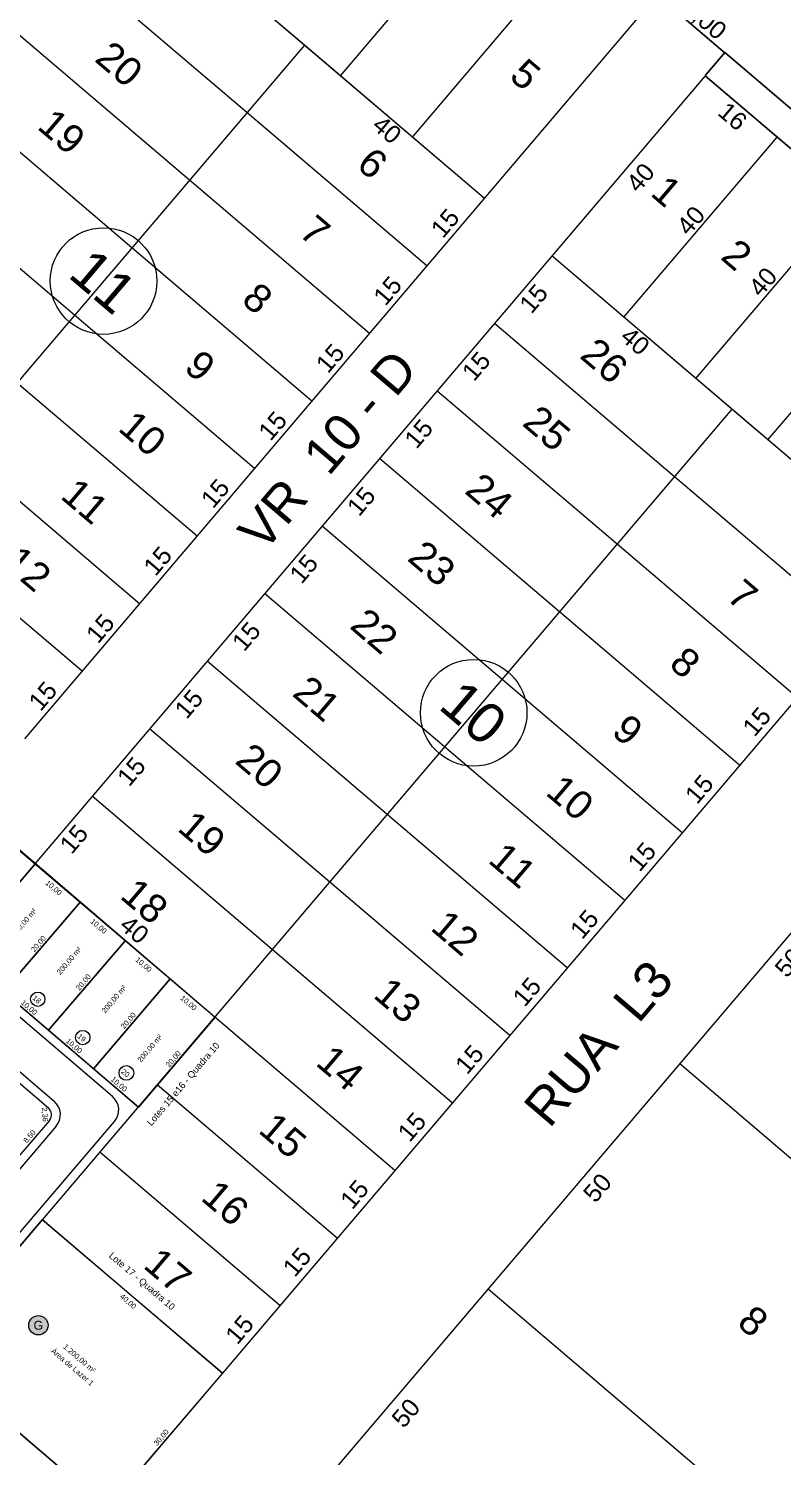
# Model space of a CAD drawing. Header units: metres. Extents: x 3808 to 8215, y 2374 to 6187.
# Drawn here: x 7866.6 to 7994.2, y 4057.2 to 4298.7 of the extents above; entities that cross this region are included whole.
import ezdxf
from ezdxf.enums import TextEntityAlignment as Align

# ---------------------------------------------------------------- set-up
doc = ezdxf.new("R2010")
doc.units = ezdxf.units.M
for name, color, linetype, lineweight in [('AREA_DOS_LOTES', 7, 'Continuous', 0), ('COTAS_DOS_LOTES', 7, 'Continuous', 0), ('EIXO_LOTES', 1, 'Continuous', 0), ('IDENT_DAS_QUADRAS', 7, 'Continuous', 0), ('MEIO_FIO', 252, 'Continuous', 0), ('Nome_Ruas', 7, 'Continuous', 0), ('NUMERO_DOS_LOTES', 7, 'Continuous', 0), ('REGIAO_POLILINHAS', 7, 'Continuous', 0)]:
    doc.layers.add(name, color=color, linetype=linetype, lineweight=lineweight)
doc.layers.add('vista', color=7, linetype='Continuous')
doc.styles.add('pedro', font='arial.ttf', dxfattribs={"height": 3})
doc.styles.add('REGUA80', font='arial.ttf')
doc.dimstyles.new('pedro', dxfattribs={"dimtxt": 3, "dimasz": 0.1, "dimexe": 0.1, "dimexo": 0.1, "dimgap": 0.05, "dimtad": 1, "dimzin": 1, "dimtxsty": 'pedro', "dimblk": 'ARCHTICK', "dimcen": 2.5, "dimdle": 0.1, "dimadec": 0, "dimazin": 0, "dimtfac": 1, "dimtmove": 0, "dimatfit": 3, "dimldrblk": 'ARCHTICK', "dimfxl": 0.3, "dimarcsym": 0})

# ---------------------------------------------------------------- blocks, each defined once
blk = doc.blocks.new('_ARCHTICK')
at = {"color": 0, "linetype": 'ByBlock', "const_width": 0.15}
blk.add_lwpolyline([(-0.5, -0.5), (0.5, 0.5)], dxfattribs=at)
blk = doc.blocks.new('*D9261')
at = {"layer": 'Defpoints', "color": 0, "transparency": 16777216}
for p in [(7969.68, 4300.44), (7984.43, 4294.63), (7981.1, 4290.72)]:
    blk.add_point(p, dxfattribs=at)
at = {"layer": 'vista', "color": 0, "lineweight": -2, "transparency": 16777216}
for p, q in [((7969.74, 4300.52), (7973.07, 4304.42)), ((7972.93, 4304.41), (7984.5, 4294.56)), ((7981.16, 4290.79), (7984.49, 4294.7))]:
    blk.add_line(p, q, dxfattribs=at)
at = {"layer": 'vista', "color": 0, "lineweight": -2, "transparency": 16777216, "xscale": 0.1, "yscale": 0.1, "zscale": 0.1}
for p, rotation in [((7973, 4304.35), 139.595887678014), ((7984.43, 4294.63), 319.595887678014)]:
    blk.add_blockref('_ARCHTICK', p, dxfattribs=dict(at, rotation=rotation))
at = {"layer": 'vista', "color": 0, "lineweight": 5, "transparency": 16777216, "insert": (7979.92, 4300.9), "char_height": 3, "attachment_point": 5, "rotation": 319.5959, "style": 'pedro'}
blk.add_mtext('15,00', dxfattribs=at)
blk = doc.blocks.new('*D9262')
at = {"layer": 'Defpoints', "color": 0, "transparency": 16777216}
for p in [(7981.1, 4290.72), (8045.35, 4242.77), (8042.02, 4238.86)]:
    blk.add_point(p, dxfattribs=at)
at = {"layer": 'vista', "color": 0, "lineweight": -2, "transparency": 16777216}
for p, q in [((7981.16, 4290.79), (7984.49, 4294.7)), ((7984.35, 4294.69), (8045.42, 4242.71)), ((8042.08, 4238.94), (8045.41, 4242.85))]:
    blk.add_line(p, q, dxfattribs=at)
at = {"layer": 'vista', "color": 0, "lineweight": -2, "transparency": 16777216, "xscale": 0.1, "yscale": 0.1, "zscale": 0.1}
for p, rotation in [((7984.43, 4294.63), 139.595887678014), ((8045.35, 4242.77), 319.595887678014)]:
    blk.add_blockref('_ARCHTICK', p, dxfattribs=dict(at, rotation=rotation))
at = {"layer": 'vista', "color": 0, "lineweight": 5, "transparency": 16777216, "insert": (8016.09, 4270.11), "char_height": 3, "attachment_point": 5, "rotation": 319.5959, "style": 'pedro'}
blk.add_mtext('80,00', dxfattribs=at)

msp = doc.modelspace()

# ---------------------------------------------------------------- hatches: boundary and pattern name
at = {"layer": 'IDENT_DAS_QUADRAS', "lineweight": 5, "transparency": 33554687}
h = msp.add_hatch(color=40, dxfattribs=at)
edge = h.paths.add_edge_path()
edge.add_arc((7868.292, 4079.428), 1.635, 0, 360)

# ---------------------------------------------------------------- linework, layer by layer
at = {"layer": 'EIXO_LOTES', "lineweight": 5, "transparency": 33554687}
for p, q in [((7746.115, 4261.394), (7898.219, 4131.531)), ((7734.27, 4245.209), (7885.233, 4116.32)), ((7854.812, 4142.293), (7867.798, 4157.503)), ((7862.417, 4135.8), (7875.403, 4151.01)), ((7870.022, 4129.307), (7883.008, 4144.517)), ((7877.627, 4122.813), (7890.614, 4138.024)), ((7898.219, 4131.531), (7885.233, 4116.32)), ((7869, 4097.307), (7849.52, 4074.492)), ((7869, 4097.307), (7899.42, 4071.335)), ((7879.941, 4048.519), (7849.52, 4074.492)), ((7899.42, 4071.335), (7879.941, 4048.519))]:
    msp.add_line(p, q, dxfattribs=at)
at = {"layer": 'IDENT_DAS_QUADRAS', "lineweight": 5, "transparency": 33554687}
msp.add_circle((7868.292, 4079.428), 1.635, dxfattribs=at)
at = {"layer": 'MEIO_FIO', "lineweight": 5, "transparency": 33554687}
for p, q in [((7880.836, 4118.101), (7733.296, 4244.069)), ((7842.828, 4141.348), (7870.967, 4117.323)), ((7871.301, 4113.093), (7814.811, 4046.928)), ((7820.134, 4042.383), (7881.17, 4113.872))]:
    msp.add_line(p, q, dxfattribs=at)
for centre in [(7869.019, 4115.041), (7878.888, 4115.82)]:
    msp.add_arc(centre, 3, 319.50998, 49.50998, dxfattribs=at)
at = {"layer": 'NUMERO_DOS_LOTES', "lineweight": 5, "transparency": 33554687}
for centre, radius in [((7868.195, 4134.567), 1.209), ((7875.801, 4128.074), 1.209), ((7883.192, 4122.099), 1.246)]:
    msp.add_circle(centre, radius, dxfattribs=at)
at = {"layer": 'REGIAO_POLILINHAS', "lineweight": 5, "transparency": 33554687}
for p, q in [((7860.193, 4163.996), (7867.798, 4157.503)), ((7867.798, 4157.503), (7854.812, 4142.293)), ((7854.812, 4142.293), (7867.798, 4157.503)), ((7875.403, 4151.01), (7862.417, 4135.8)), ((7862.417, 4135.8), (7875.403, 4151.01)), ((7883.008, 4144.517), (7870.022, 4129.307)), ((7870.022, 4129.307), (7883.008, 4144.517)), ((7883.008, 4144.517), (7890.614, 4138.024)), ((7890.614, 4138.024), (7877.627, 4122.813)), ((7877.627, 4122.813), (7890.614, 4138.024)), ((7890.614, 4138.024), (7898.219, 4131.531)), ((7870.022, 4129.307), (7862.417, 4135.8)), ((7898.219, 4131.531), (7885.233, 4116.32)), ((7877.627, 4122.813), (7870.022, 4129.307)), ((7855.924, 4128.195), (7869.993, 4116.182)), ((7885.233, 4116.32), (7877.627, 4122.813)), ((7870.16, 4114.067), (7864.641, 4107.603)), ((7849.52, 4074.492), (7869, 4097.307)), ((7869, 4097.307), (7899.42, 4071.335)), ((7879.941, 4048.519), (7849.52, 4074.492)), ((7899.42, 4071.335), (7879.941, 4048.519))]:
    msp.add_line(p, q, dxfattribs=at)
at = {"layer": 'REGIAO_POLILINHAS', "color": 1, "lineweight": 5, "transparency": 33554687}
for p, q in [((7867.798, 4157.503), (7875.403, 4151.01)), ((7875.403, 4151.01), (7883.008, 4144.517))]:
    msp.add_line(p, q, dxfattribs=at)
at = {"layer": 'REGIAO_POLILINHAS', "lineweight": 5, "transparency": 33554687}
msp.add_arc((7869.019, 4115.041), 1.5, 319.50998, 49.50998, dxfattribs=at)
at = {"layer": 'vista', "lineweight": 5}
for p, q in [((7943.75, 4269.98), (7882.831, 4321.834)), ((7913.29, 4295.907), (7882.831, 4321.834)), ((7919.382, 4290.721), (7945.309, 4321.181)), ((7903.568, 4284.484), (7873.108, 4310.411)), ((7931.566, 4280.351), (7957.493, 4310.81)), ((7969.677, 4300.439), (7865.969, 4178.601)), ((7969.677, 4300.439), (7865.969, 4178.601)), ((7893.845, 4273.062), (7863.386, 4298.989)), ((7913.29, 4295.907), (7835.51, 4204.528)), ((7943.75, 4269.98), (7913.29, 4295.907)), ((7981.099, 4290.717), (7867.669, 4157.456)), ((7981.099, 4290.717), (7867.669, 4157.456)), ((7981.099, 4290.717), (8042.019, 4238.863)), ((8042.019, 4238.863), (7981.099, 4290.717)), ((7884.123, 4261.64), (7853.663, 4287.567)), ((7934.028, 4258.557), (7903.568, 4284.484)), ((7898.129, 4131.529), (7722.985, 4280.609)), ((7898.129, 4131.529), (7722.985, 4280.609)), ((7967.356, 4249.886), (7993.283, 4280.346)), ((7874.4, 4250.217), (7843.94, 4276.144)), ((7924.305, 4247.135), (7893.845, 4273.062)), ((7979.54, 4239.516), (8005.467, 4269.975)), ((7914.582, 4235.713), (7884.123, 4261.64)), ((8016.092, 4208.403), (7955.173, 4260.257)), ((7985.632, 4234.33), (7955.173, 4260.257)), ((7991.724, 4229.145), (8017.651, 4259.604)), ((7904.86, 4224.29), (7874.4, 4250.217)), ((7975.91, 4222.908), (7945.45, 4248.835)), ((8074.02, 4237.888), (7718.82, 3820.591)), ((7895.137, 4212.868), (7864.677, 4238.795)), ((8042.019, 4238.863), (7899.42, 4071.335)), ((8042.019, 4238.863), (7899.42, 4071.335)), ((7966.187, 4211.485), (7935.727, 4237.412)), ((7985.632, 4234.33), (7868.961, 4097.262)), ((8016.092, 4208.403), (7985.632, 4234.33)), ((7885.414, 4201.446), (7854.955, 4227.372)), ((7956.464, 4200.063), (7926.005, 4225.99)), ((8006.369, 4196.981), (7975.91, 4222.908)), ((7875.692, 4190.023), (7845.232, 4215.95)), ((7946.742, 4188.641), (7916.282, 4214.568)), ((7996.647, 4185.558), (7966.187, 4211.485)), ((7937.019, 4177.218), (7906.559, 4203.145)), ((7986.924, 4174.136), (7956.464, 4200.063)), ((7927.296, 4165.796), (7896.837, 4191.723)), ((7977.201, 4162.714), (7946.742, 4188.641)), ((7917.574, 4154.374), (7887.114, 4180.301)), ((7967.479, 4151.291), (7937.019, 4177.218)), ((7907.851, 4142.951), (7877.392, 4168.878)), ((7957.756, 4139.869), (7927.296, 4165.796)), ((7898.129, 4131.529), (7867.669, 4157.456)), ((7948.034, 4128.447), (7917.574, 4154.374)), ((7938.311, 4117.024), (7907.851, 4142.951)), ((7928.588, 4105.602), (7898.129, 4131.529)), ((7976.793, 4123.665), (8066.611, 4047.212)), ((7918.866, 4094.179), (7888.406, 4120.106)), ((7909.143, 4082.757), (7878.683, 4108.684)), ((7899.42, 4071.335), (7868.961, 4097.262)), ((7944.385, 4085.59), (8034.203, 4009.138)), ((7879.975, 4048.49), (7849.516, 4074.417)), ((7899.42, 4071.335), (7879.975, 4048.49))]:
    msp.add_line(p, q, dxfattribs=at)
at = {"layer": 'vista', "color": 7, "lineweight": 5}
for centre in [(7879.319, 4255.996), (7941.938, 4182.997)]:
    msp.add_circle(centre, 9.014, dxfattribs=at)

# ---------------------------------------------------------------- texts
at = {"layer": 'AREA_DOS_LOTES', "lineweight": 5, "transparency": 33554687, "style": 'REGUA80'}
for p in [(7865.887, 4147.564), (7873.492, 4141.071), (7881.097, 4134.578), (7887.144, 4126.259)]:
    msp.add_text('200,00 m²', height=0.9, rotation=49.52002, dxfattribs=at).set_placement(p, align=Align.MIDDLE_CENTER)
at = {"layer": 'AREA_DOS_LOTES', "color": 7, "lineweight": 5, "transparency": 33554687, "style": 'REGUA80'}
msp.add_text('1.200,00 m²', height=0.9, rotation=319.52002, dxfattribs=at).set_placement((7875.249, 4073.826), align=Align.MIDDLE_CENTER)
at = {"layer": 'COTAS_DOS_LOTES', "lineweight": 5, "transparency": 33554687, "style": 'REGUA80'}
for s, rotation, p in [('10,00', 319.52002, (7870.594, 4153.065)), ('10,00', 319.52002, (7878.2, 4146.571)), ('20,00', 49.52002, (7868.637, 4143.639)), ('10,00', 319.52002, (7885.805, 4140.078)), ('20,00', 49.52002, (7876.242, 4137.146)), ('10,00', 319.52002, (7866.452, 4132.828)), ('10,00', 319.52002, (7893.41, 4133.585)), ('20,00', 49.52002, (7883.847, 4130.653)), ('10,00', 319.52002, (7874.057, 4126.335)), ('20,00', 49.52002, (7891.452, 4124.16)), ('10,00', 319.52002, (7881.662, 4119.842)), ('2,36', 274.52002, (7868.96, 4115.028)), ('8,50', 49.52002, (7867.127, 4111.069)), ('40,00', 319.52002, (7883.204, 4083.129)), ('30,00', 49.52002, (7889.407, 4060.161))]:
    msp.add_text(s, height=0.9, rotation=rotation, dxfattribs=at).set_placement(p, align=Align.CENTER)
at = {"layer": 'IDENT_DAS_QUADRAS', "color": 5, "lineweight": 5, "transparency": 33554687, "style": 'REGUA80'}
msp.add_text('G', height=1.5, rotation=359.30447, dxfattribs=at).set_placement((7868.292, 4079.428), align=Align.MIDDLE_CENTER)
at = {"layer": 'Nome_Ruas', "lineweight": 5, "transparency": 33554687, "style": 'REGUA80'}
for s, rotation, p in [('Lotes 15 e16 - Quadra 10', 49.52002, (7887.41, 4113.048)), ('Lote 17 - Quadra 10', 319.52002, (7880.113, 4091.023))]:
    msp.add_text(s, height=1.125, rotation=rotation, dxfattribs=at).set_placement(p)
at = {"layer": 'Nome_Ruas', "color": 7, "lineweight": 5, "transparency": 33554687, "style": 'REGUA80'}
msp.add_text('Área de Lazer 1', height=0.9, rotation=319.52002, dxfattribs=at).set_placement((7873.602, 4071.817), align=Align.BOTTOM_CENTER)
at = {"layer": 'NUMERO_DOS_LOTES', "lineweight": 5, "transparency": 33554687, "style": 'REGUA80'}
for s, p in [('18', (7867.732, 4134.195)), ('19', (7875.338, 4127.702)), ('20', (7882.737, 4121.72))]:
    msp.add_text(s, height=0.9, rotation=319.52002, dxfattribs=at).set_placement(p, align=Align.CENTER)
at = {"layer": 'vista', "lineweight": 5, "style": 'pedro'}
for s, p in [('VR  10 - D', (7901.656, 4213.98)), ('RUA  L3', (7949.993, 4116.618))]:
    msp.add_text(s, height=6.24, rotation=49.59589, dxfattribs=at).set_placement(p, align=Align.TOP_LEFT)
at = {"layer": 'vista', "lineweight": 5, "char_height": 4.8, "attachment_point": 5, "rotation": 319.59589, "style": 'pedro'}
for s, insert in [('20', (7881.991, 4292.69)), ('5', (7950.699, 4290.93)), ('19', (7872.269, 4281.268)), ('6', (7924.837, 4275.918)), ('1', (7974.61, 4271.228)), ('7', (7915.115, 4264.496)), ('2', (7986.49, 4260.465)), ('8', (7905.392, 4253.073)), ('26', (7964.056, 4242.536)), ('9', (7895.669, 4241.651)), ('10', (7885.947, 4230.229)), ('25', (7954.333, 4231.113)), ('24', (7944.61, 4219.691)), ('11', (7876.224, 4218.806)), ('23', (7934.888, 4208.269)), ('12', (7866.502, 4207.384)), ('7', (7987.456, 4202.919)), ('22', (7925.165, 4196.846)), ('8', (7977.734, 4191.497)), ('21', (7915.443, 4185.424)), ('9', (7968.011, 4180.074)), ('20', (7905.72, 4174.001)), ('10', (7958.288, 4168.652)), ('19', (7895.997, 4162.579)), ('11', (7948.566, 4157.23)), ('18', (7886.275, 4151.157)), ('12', (7938.843, 4145.807)), ('13', (7929.121, 4134.385)), ('14', (7919.398, 4122.962)), ('15', (7909.675, 4111.54)), ('16', (7899.953, 4100.118)), ('17', (7890.23, 4088.695)), ('8', (7989.233, 4080.126))]:
    msp.add_mtext(s, dxfattribs=dict(at, insert=insert))
at = {"layer": 'vista', "color": 1, "lineweight": 5, "char_height": 3, "attachment_point": 5, "style": 'pedro'}
for s, insert, rotation in [('16', (7985.757, 4283.846), 319.59589), ('40', (7927.274, 4281.59), 319.59589), ('40', (7970.163, 4273.499), 49.59589), ('15', (7937.109, 4265.784), 49.59589), ('40', (7978.691, 4266.24), 49.59589), ('15', (7927.386, 4254.362), 49.59589), ('40', (7990.875, 4255.869), 49.59589), ('15', (7952.091, 4253.031), 49.59589), ('40', (7969.265, 4245.847), 319.59589), ('15', (7917.663, 4242.939), 49.59589), ('15', (7942.369, 4241.608), 49.59589), ('15', (7907.941, 4231.517), 49.59589), ('15', (7932.646, 4230.186), 49.59589), ('15', (7898.218, 4220.094), 49.59589), ('15', (7922.924, 4218.763), 49.59589), ('15', (7888.495, 4208.672), 49.59589), ('15', (7913.201, 4207.341), 49.59589), ('15', (7878.773, 4197.25), 49.59589), ('15', (7903.478, 4195.919), 49.59589), ('15', (7869.05, 4185.827), 49.59589), ('15', (7893.756, 4184.496), 49.59589), ('15', (7989.832, 4181.51), 49.59589), ('15', (7884.033, 4173.074), 49.59589), ('15', (7980.11, 4170.087), 49.59589), ('15', (7874.311, 4161.652), 49.59589), ('15', (7970.387, 4158.665), 49.59589), ('15', (7960.664, 4147.243), 49.59589), ('40', (7884.546, 4146.317), 319.59589), ('50', (7995.296, 4140.746), 49.59589), ('15', (7950.942, 4135.82), 49.59589), ('15', (7941.219, 4124.398), 49.59589), ('15', (7931.496, 4112.975), 49.59589), ('50', (7962.887, 4102.671), 49.59589), ('15', (7921.774, 4101.553), 49.59589), ('15', (7912.051, 4090.131), 49.59589), ('15', (7902.329, 4078.708), 49.59589), ('50', (7930.479, 4064.596), 49.59589)]:
    msp.add_mtext(s, dxfattribs=dict(at, insert=insert, rotation=rotation))
at = {"layer": 'vista', "color": 7, "lineweight": 5, "char_height": 6.7786, "attachment_point": 5, "rotation": 319.59589, "style": 'pedro'}
for s, insert in [('11', (7879.306, 4255.985)), ('10', (7941.925, 4182.986))]:
    msp.add_mtext(s, dxfattribs=dict(at, insert=insert))

# ---------------------------------------------------------------- dimensions: what is measured, and where the dimension line sits
at = {"layer": 'vista', "color": 1, "lineweight": 5}
for base, p1, p2, picture, middle in [((7984.427, 4294.626), (7969.677, 4300.439), (7981.099, 4290.717), '*D9261', (7979.916, 4300.898)), ((8045.346, 4242.772), (7981.099, 4290.717), (8042.019, 4238.863), '*D9262', (8016.087, 4270.11))]:
    dim = msp.add_linear_dim(base=base, p1=p1, p2=p2, angle=319.59589, dimstyle='pedro', override={"dimtmove": 1, "dimfxl": 0.1}, dxfattribs=at)
    dim.commit()
    dim.dimension.update_dxf_attribs({"geometry": picture, "text_midpoint": middle})

doc.saveas('drawing.dxf')
